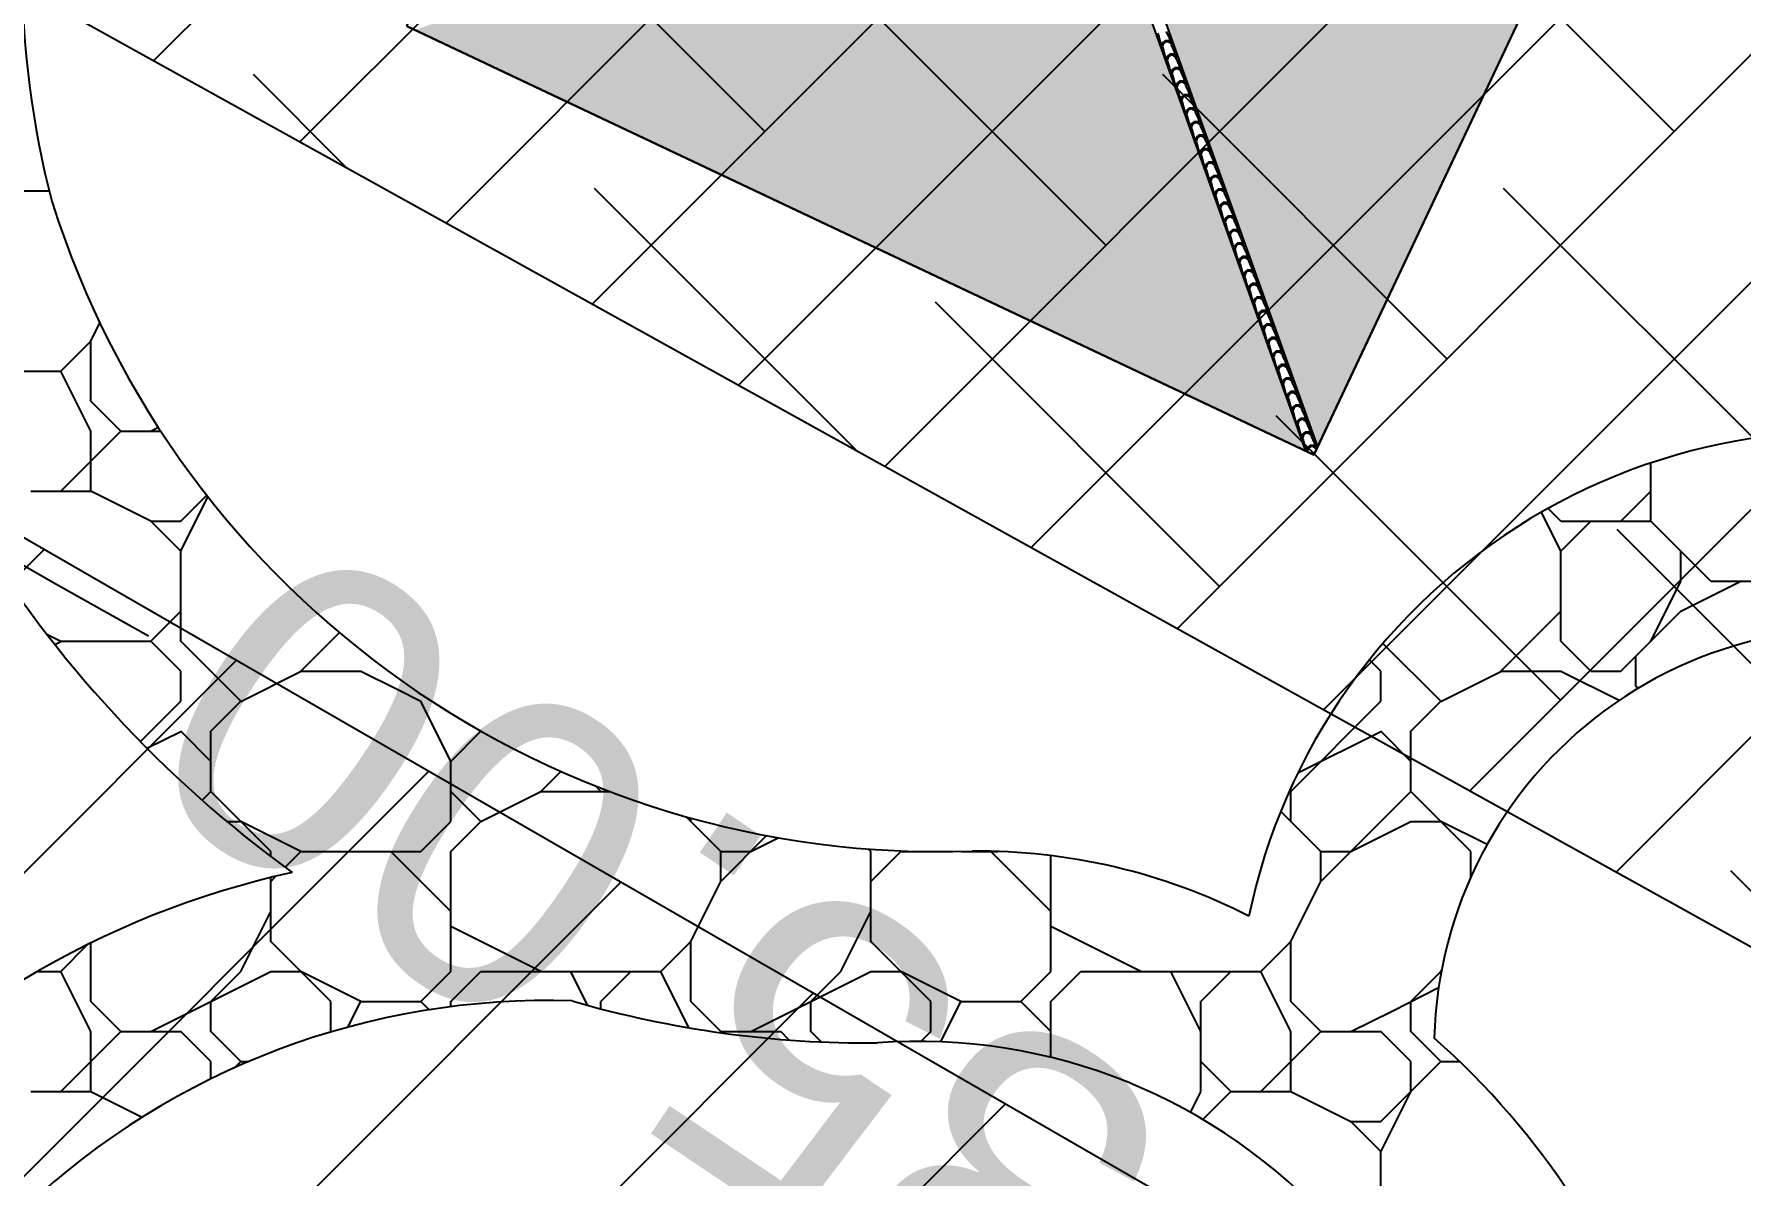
# Model space of a CAD drawing. Header units: millimetres. Extents: x 648844 to 649530, y 1246379 to 1246752.
# Drawn here: x 649111.45 to 649131.36, y 1246536.48 to 1246549.79 of the extents above; entities that cross this region are included whole.
import ezdxf

# ---------------------------------------------------------------- set-up
doc = ezdxf.new("R2010")
doc.units = ezdxf.units.MM
doc.header["$LTSCALE"] = 20
doc.header["$MEASUREMENT"] = 0
doc.layers.get('0').update_dxf_attribs({"linetype": 'CONTINUOUS'})
for name, color, linetype in [('acera', 8, 'CONTINUOUS'), ('CONT-MJR2', 9, 'CONTINUOUS'), ('TECHO', 30, 'CONTINUOUS')]:
    doc.layers.add(name, color=color, linetype=linetype)
doc.styles.add('MINIMO', font='arial.ttf', dxfattribs={"height": 3.6})

# ---------------------------------------------------------------- blocks, each defined once
blk = doc.blocks.new('TEJA45')
at = {"layer": 'TECHO'}
for p, q in [((-0.31, 4.12), (-0.21, 4.238)), ((-0.222, 4.189), (-0.217, 4.232)), ((-0.203, 4.151), (-0.222, 4.189)), ((-0.21, 4.238), (-0.214, 4.242)), ((-0.21, 4.238), (-0.201, 4.229)), ((-0.208, 4.191), (-0.203, 4.227)), ((-0.194, 4.161), (-0.208, 4.191)), ((-0.201, 4.248), (-0.205, 4.251)), ((-0.203, 4.227), (-0.192, 4.238)), ((-0.192, 4.238), (-0.201, 4.248)), ((-0.192, 4.238), (-0.098, 4.35)), ((0, 4.26), (-0.116, 4.163)), ((-0.104, 4.307), (-0.098, 4.35)), ((-0.085, 4.269), (-0.104, 4.307)), ((-0.09, 4.31), (-0.085, 4.345)), ((-0.076, 4.279), (-0.09, 4.31)), ((-0.086, 4.35), (-0.083, 4.347)), ((-0.085, 4.345), (-0.08, 4.35)), ((-0.047, 4.25), (-0.085, 4.269)), ((-0.045, 4.265), (-0.076, 4.279)), ((-0.004, 4.256), (-0.047, 4.25)), ((-0.009, 4.269), (-0.045, 4.264)), ((0, 4.279), (-0.01, 4.269)), ((-0.546, 3.884), (-0.447, 4.002)), ((-0.459, 3.952), (-0.453, 3.996)), ((-0.447, 4.002), (-0.45, 4.006)), ((-0.447, 4.002), (-0.437, 3.993)), ((-0.444, 3.955), (-0.44, 3.991)), ((-0.437, 4.012), (-0.441, 4.015)), ((-0.44, 3.99), (-0.428, 4.002)), ((-0.428, 4.002), (-0.437, 4.012)), ((-0.428, 4.002), (-0.329, 4.12)), ((-0.234, 4.026), (-0.352, 3.927)), ((-0.341, 4.071), (-0.335, 4.114)), ((-0.322, 4.033), (-0.34, 4.071)), ((-0.329, 4.12), (-0.332, 4.124)), ((-0.329, 4.12), (-0.319, 4.111)), ((-0.326, 4.073), (-0.322, 4.109)), ((-0.312, 4.042), (-0.326, 4.073)), ((-0.319, 4.13), (-0.323, 4.133)), ((-0.322, 4.109), (-0.31, 4.12)), ((-0.284, 4.014), (-0.322, 4.033)), ((-0.31, 4.12), (-0.319, 4.13)), ((-0.281, 4.028), (-0.312, 4.042)), ((-0.24, 4.02), (-0.284, 4.014)), ((-0.246, 4.033), (-0.281, 4.028)), ((-0.234, 4.045), (-0.246, 4.033)), ((-0.116, 4.144), (-0.234, 4.045)), ((-0.217, 4.027), (-0.234, 4.045)), ((-0.226, 4.018), (-0.234, 4.026)), ((-0.166, 4.132), (-0.203, 4.151)), ((-0.163, 4.146), (-0.194, 4.161)), ((-0.122, 4.138), (-0.166, 4.132)), ((-0.128, 4.151), (-0.163, 4.146)), ((-0.116, 4.163), (-0.128, 4.151)), ((-0.099, 4.145), (-0.116, 4.163)), ((-0.108, 4.136), (-0.116, 4.144)), ((-0.664, 3.766), (-0.565, 3.884)), ((-0.47, 3.789), (-0.589, 3.69)), ((-0.577, 3.834), (-0.571, 3.878)), ((-0.558, 3.797), (-0.577, 3.834)), ((-0.565, 3.884), (-0.568, 3.888)), ((-0.565, 3.884), (-0.555, 3.875)), ((-0.563, 3.837), (-0.558, 3.872)), ((-0.548, 3.806), (-0.562, 3.837)), ((-0.555, 3.893), (-0.559, 3.897)), ((-0.558, 3.872), (-0.546, 3.884)), ((-0.52, 3.778), (-0.558, 3.797)), ((-0.546, 3.884), (-0.555, 3.893)), ((-0.518, 3.792), (-0.548, 3.806)), ((-0.476, 3.783), (-0.52, 3.778)), ((-0.482, 3.797), (-0.518, 3.792)), ((-0.47, 3.808), (-0.482, 3.797)), ((-0.352, 3.908), (-0.47, 3.808)), ((-0.453, 3.791), (-0.47, 3.808)), ((-0.462, 3.782), (-0.47, 3.789)), ((-0.44, 3.915), (-0.459, 3.953)), ((-0.43, 3.924), (-0.444, 3.955)), ((-0.402, 3.896), (-0.44, 3.915)), ((-0.399, 3.91), (-0.43, 3.924)), ((-0.358, 3.902), (-0.402, 3.896)), ((-0.364, 3.915), (-0.399, 3.91)), ((-0.352, 3.927), (-0.364, 3.915)), ((-0.335, 3.909), (-0.352, 3.927)), ((-0.344, 3.9), (-0.352, 3.908)), ((-0.901, 3.53), (-0.801, 3.648)), ((-0.813, 3.598), (-0.807, 3.642)), ((-0.794, 3.56), (-0.813, 3.598)), ((-0.801, 3.648), (-0.805, 3.651)), ((-0.801, 3.648), (-0.792, 3.638)), ((-0.799, 3.601), (-0.794, 3.636)), ((-0.785, 3.57), (-0.799, 3.601)), ((-0.792, 3.657), (-0.795, 3.661)), ((-0.794, 3.636), (-0.782, 3.648)), ((-0.782, 3.648), (-0.792, 3.657)), ((-0.782, 3.648), (-0.683, 3.766)), ((-0.589, 3.671), (-0.707, 3.572)), ((-0.695, 3.716), (-0.689, 3.76)), ((-0.676, 3.678), (-0.695, 3.716)), ((-0.683, 3.766), (-0.687, 3.769)), ((-0.683, 3.766), (-0.674, 3.756)), ((-0.681, 3.719), (-0.676, 3.754)), ((-0.666, 3.688), (-0.681, 3.719)), ((-0.674, 3.775), (-0.677, 3.779)), ((-0.676, 3.754), (-0.664, 3.766)), ((-0.638, 3.66), (-0.676, 3.678)), ((-0.664, 3.766), (-0.674, 3.775)), ((-0.636, 3.674), (-0.666, 3.688)), ((-0.595, 3.665), (-0.638, 3.659)), ((-0.6, 3.678), (-0.636, 3.674)), ((-0.589, 3.69), (-0.6, 3.678)), ((-0.571, 3.673), (-0.589, 3.69)), ((-0.581, 3.663), (-0.589, 3.671)), ((-1.137, 3.293), (-1.038, 3.411)), ((-1.05, 3.362), (-1.044, 3.405)), ((-1.038, 3.411), (-1.041, 3.415)), ((-1.038, 3.411), (-1.028, 3.402)), ((-1.035, 3.364), (-1.03, 3.4)), ((-1.028, 3.421), (-1.032, 3.424)), ((-1.03, 3.4), (-1.019, 3.411)), ((-1.019, 3.411), (-1.028, 3.421)), ((-1.019, 3.411), (-0.919, 3.53)), ((-0.825, 3.435), (-0.943, 3.336)), ((-0.931, 3.48), (-0.925, 3.523)), ((-0.912, 3.442), (-0.931, 3.48)), ((-0.919, 3.53), (-0.923, 3.533)), ((-0.919, 3.53), (-0.91, 3.52)), ((-0.917, 3.482), (-0.912, 3.518)), ((-0.903, 3.452), (-0.917, 3.482)), ((-0.91, 3.539), (-0.914, 3.543)), ((-0.912, 3.518), (-0.9, 3.53)), ((-0.875, 3.423), (-0.912, 3.442)), ((-0.9, 3.53), (-0.91, 3.539)), ((-0.872, 3.438), (-0.903, 3.452)), ((-0.831, 3.429), (-0.875, 3.423)), ((-0.837, 3.442), (-0.872, 3.437)), ((-0.825, 3.454), (-0.837, 3.442)), ((-0.707, 3.553), (-0.825, 3.454)), ((-0.807, 3.436), (-0.825, 3.454)), ((-0.817, 3.427), (-0.825, 3.435)), ((-0.756, 3.541), (-0.794, 3.56)), ((-0.754, 3.556), (-0.785, 3.57)), ((-0.713, 3.547), (-0.756, 3.541)), ((-0.718, 3.56), (-0.754, 3.556)), ((-0.707, 3.572), (-0.719, 3.56)), ((-0.689, 3.555), (-0.707, 3.572)), ((-0.699, 3.545), (-0.707, 3.553)), ((-1.264, 3.185), (-1.268, 3.188)), ((-1.255, 3.175), (-1.156, 3.293)), ((-1.061, 3.199), (-1.179, 3.099)), ((-1.168, 3.243), (-1.162, 3.287)), ((-1.149, 3.206), (-1.168, 3.244)), ((-1.156, 3.293), (-1.159, 3.297)), ((-1.156, 3.293), (-1.146, 3.284)), ((-1.153, 3.246), (-1.149, 3.282)), ((-1.139, 3.215), (-1.153, 3.246)), ((-1.146, 3.303), (-1.15, 3.306)), ((-1.149, 3.281), (-1.137, 3.293)), ((-1.111, 3.187), (-1.149, 3.206)), ((-1.137, 3.293), (-1.146, 3.303)), ((-1.108, 3.201), (-1.139, 3.215)), ((-1.067, 3.193), (-1.111, 3.187)), ((-1.073, 3.206), (-1.108, 3.201)), ((-1.061, 3.218), (-1.073, 3.206)), ((-0.943, 3.317), (-1.061, 3.218)), ((-1.044, 3.2), (-1.061, 3.218)), ((-1.053, 3.191), (-1.061, 3.199)), ((-1.03, 3.324), (-1.049, 3.362)), ((-1.021, 3.334), (-1.035, 3.364)), ((-0.993, 3.305), (-1.03, 3.324)), ((-0.99, 3.319), (-1.021, 3.334)), ((-0.949, 3.311), (-0.993, 3.305)), ((-0.955, 3.324), (-0.99, 3.319)), ((-0.943, 3.336), (-0.955, 3.324)), ((-0.926, 3.318), (-0.943, 3.336)), ((-0.935, 3.309), (-0.943, 3.317)), ((-1.491, 2.939), (-1.392, 3.057)), ((-1.404, 3.007), (-1.398, 3.051)), ((-1.385, 2.969), (-1.404, 3.007)), ((-1.392, 3.057), (-1.396, 3.06)), ((-1.392, 3.057), (-1.383, 3.047)), ((-1.39, 3.01), (-1.385, 3.045)), ((-1.375, 2.979), (-1.39, 3.01)), ((-1.383, 3.066), (-1.386, 3.07)), ((-1.385, 3.045), (-1.373, 3.057)), ((-1.373, 3.057), (-1.383, 3.066)), ((-1.373, 3.057), (-1.274, 3.175)), ((-1.179, 3.081), (-1.297, 2.981)), ((-1.286, 3.125), (-1.28, 3.169)), ((-1.267, 3.088), (-1.286, 3.125)), ((-1.274, 3.175), (-1.277, 3.179)), ((-1.274, 3.175), (-1.264, 3.166)), ((-1.271, 3.128), (-1.267, 3.163)), ((-1.257, 3.097), (-1.271, 3.128)), ((-1.267, 3.163), (-1.255, 3.175)), ((-1.229, 3.069), (-1.267, 3.088)), ((-1.255, 3.175), (-1.264, 3.185)), ((-1.226, 3.083), (-1.257, 3.097)), ((-1.185, 3.075), (-1.229, 3.069)), ((-1.191, 3.088), (-1.226, 3.083)), ((-1.179, 3.099), (-1.191, 3.088)), ((-1.162, 3.082), (-1.179, 3.099)), ((-1.171, 3.073), (-1.179, 3.081)), ((-1.728, 2.702), (-1.628, 2.821)), ((-1.64, 2.771), (-1.634, 2.815)), ((-1.628, 2.821), (-1.632, 2.824)), ((-1.628, 2.821), (-1.619, 2.811)), ((-1.626, 2.773), (-1.621, 2.809)), ((-1.619, 2.83), (-1.622, 2.834)), ((-1.621, 2.809), (-1.609, 2.821)), ((-1.609, 2.821), (-1.619, 2.83)), ((-1.609, 2.821), (-1.51, 2.939)), ((-1.416, 2.844), (-1.534, 2.745)), ((-1.522, 2.889), (-1.516, 2.933)), ((-1.503, 2.851), (-1.522, 2.889)), ((-1.51, 2.939), (-1.514, 2.942)), ((-1.51, 2.939), (-1.501, 2.929)), ((-1.508, 2.892), (-1.503, 2.927)), ((-1.493, 2.861), (-1.508, 2.892)), ((-1.501, 2.948), (-1.504, 2.952)), ((-1.503, 2.927), (-1.491, 2.939)), ((-1.465, 2.832), (-1.503, 2.851)), ((-1.491, 2.939), (-1.501, 2.948)), ((-1.463, 2.847), (-1.494, 2.861)), ((-1.422, 2.838), (-1.465, 2.832)), ((-1.427, 2.851), (-1.463, 2.847)), ((-1.416, 2.863), (-1.427, 2.851)), ((-1.297, 2.962), (-1.416, 2.863)), ((-1.398, 2.846), (-1.416, 2.863)), ((-1.408, 2.836), (-1.416, 2.844)), ((-1.347, 2.951), (-1.385, 2.969)), ((-1.345, 2.965), (-1.375, 2.979)), ((-1.303, 2.956), (-1.347, 2.95)), ((-1.309, 2.969), (-1.345, 2.965)), ((-1.298, 2.981), (-1.309, 2.969)), ((-1.28, 2.964), (-1.298, 2.981)), ((-1.29, 2.954), (-1.298, 2.962)), ((-1.855, 2.594), (-1.859, 2.597)), ((-1.846, 2.584), (-1.855, 2.594)), ((-1.846, 2.584), (-1.747, 2.702)), ((-1.652, 2.608), (-1.77, 2.509)), ((-1.758, 2.653), (-1.753, 2.696)), ((-1.739, 2.615), (-1.758, 2.653)), ((-1.747, 2.702), (-1.75, 2.706)), ((-1.747, 2.702), (-1.737, 2.693)), ((-1.744, 2.655), (-1.739, 2.691)), ((-1.73, 2.625), (-1.744, 2.655)), ((-1.737, 2.712), (-1.741, 2.715)), ((-1.739, 2.691), (-1.728, 2.702)), ((-1.702, 2.596), (-1.739, 2.615)), ((-1.728, 2.702), (-1.737, 2.712)), ((-1.699, 2.61), (-1.73, 2.625)), ((-1.658, 2.602), (-1.702, 2.596)), ((-1.664, 2.615), (-1.699, 2.61)), ((-1.652, 2.627), (-1.664, 2.615)), ((-1.534, 2.726), (-1.652, 2.627)), ((-1.635, 2.609), (-1.652, 2.627)), ((-1.644, 2.6), (-1.652, 2.608)), ((-1.621, 2.733), (-1.64, 2.771)), ((-1.612, 2.743), (-1.626, 2.773)), ((-1.583, 2.714), (-1.621, 2.733)), ((-1.581, 2.729), (-1.612, 2.743)), ((-1.54, 2.72), (-1.584, 2.714)), ((-1.546, 2.733), (-1.581, 2.728)), ((-1.534, 2.745), (-1.546, 2.733)), ((-1.516, 2.728), (-1.534, 2.745)), ((-1.526, 2.718), (-1.534, 2.726)), ((-2.082, 2.348), (-1.983, 2.466)), ((-1.995, 2.416), (-1.989, 2.46)), ((-1.976, 2.379), (-1.995, 2.416)), ((-1.983, 2.466), (-1.986, 2.47)), ((-1.983, 2.466), (-1.973, 2.457)), ((-1.98, 2.419), (-1.976, 2.454)), ((-1.966, 2.388), (-1.98, 2.419)), ((-1.973, 2.476), (-1.977, 2.479)), ((-1.976, 2.454), (-1.964, 2.466)), ((-1.964, 2.466), (-1.973, 2.476)), ((-1.964, 2.466), (-1.865, 2.584)), ((-1.888, 2.39), (-1.9, 2.379)), ((-1.77, 2.49), (-1.888, 2.39)), ((-1.871, 2.373), (-1.888, 2.39)), ((-1.877, 2.535), (-1.871, 2.578)), ((-1.858, 2.497), (-1.876, 2.535)), ((-1.865, 2.584), (-1.868, 2.588)), ((-1.865, 2.584), (-1.855, 2.575)), ((-1.862, 2.537), (-1.858, 2.573)), ((-1.848, 2.506), (-1.862, 2.537)), ((-1.858, 2.572), (-1.846, 2.584)), ((-1.82, 2.478), (-1.858, 2.497)), ((-1.817, 2.492), (-1.848, 2.506)), ((-1.776, 2.484), (-1.82, 2.478)), ((-1.782, 2.497), (-1.817, 2.492)), ((-1.77, 2.509), (-1.782, 2.497)), ((-1.753, 2.491), (-1.77, 2.509)), ((-1.762, 2.482), (-1.77, 2.49)), ((-2.318, 2.112), (-2.219, 2.23)), ((-2.231, 2.18), (-2.225, 2.224)), ((-2.219, 2.23), (-2.223, 2.233)), ((-2.219, 2.23), (-2.21, 2.22)), ((-2.217, 2.183), (-2.212, 2.218)), ((-2.21, 2.239), (-2.213, 2.243)), ((-2.212, 2.218), (-2.2, 2.23)), ((-2.2, 2.23), (-2.21, 2.239)), ((-2.2, 2.23), (-2.101, 2.348)), ((-2.006, 2.253), (-2.125, 2.154)), ((-2.113, 2.298), (-2.107, 2.342)), ((-2.094, 2.26), (-2.113, 2.298)), ((-2.101, 2.348), (-2.105, 2.352)), ((-2.101, 2.348), (-2.092, 2.339)), ((-2.099, 2.301), (-2.094, 2.336)), ((-2.084, 2.27), (-2.098, 2.301)), ((-2.092, 2.357), (-2.095, 2.361)), ((-2.094, 2.336), (-2.082, 2.348)), ((-2.056, 2.242), (-2.094, 2.261)), ((-2.082, 2.348), (-2.092, 2.357)), ((-2.054, 2.256), (-2.084, 2.27)), ((-2.012, 2.247), (-2.056, 2.241)), ((-2.018, 2.261), (-2.054, 2.256)), ((-2.006, 2.272), (-2.018, 2.261)), ((-1.888, 2.372), (-2.006, 2.272)), ((-1.989, 2.255), (-2.006, 2.272)), ((-1.998, 2.245), (-2.006, 2.253)), ((-1.938, 2.36), (-1.976, 2.379)), ((-1.935, 2.374), (-1.966, 2.388)), ((-1.894, 2.366), (-1.938, 2.36)), ((-1.9, 2.379), (-1.935, 2.374)), ((-1.88, 2.364), (-1.888, 2.372)), ((-2.555, 1.875), (-2.455, 1.993)), ((-2.455, 1.993), (-2.459, 1.997)), ((-2.455, 1.993), (-2.446, 1.984)), ((-2.446, 2.003), (-2.45, 2.007)), ((-2.448, 1.982), (-2.437, 1.993)), ((-2.437, 1.993), (-2.446, 2.003)), ((-2.437, 1.993), (-2.337, 2.112)), ((-2.243, 2.017), (-2.361, 1.918)), ((-2.349, 2.062), (-2.343, 2.106)), ((-2.33, 2.024), (-2.349, 2.062)), ((-2.337, 2.112), (-2.341, 2.115)), ((-2.337, 2.112), (-2.328, 2.102)), ((-2.335, 2.065), (-2.33, 2.1)), ((-2.321, 2.034), (-2.335, 2.065)), ((-2.328, 2.121), (-2.331, 2.125)), ((-2.33, 2.1), (-2.318, 2.112)), ((-2.292, 2.005), (-2.33, 2.024)), ((-2.318, 2.112), (-2.328, 2.121)), ((-2.29, 2.02), (-2.321, 2.034)), ((-2.249, 2.011), (-2.292, 2.005)), ((-2.254, 2.024), (-2.29, 2.019)), ((-2.243, 2.036), (-2.255, 2.024)), ((-2.125, 2.135), (-2.243, 2.036)), ((-2.225, 2.019), (-2.243, 2.036)), ((-2.235, 2.009), (-2.243, 2.017)), ((-2.212, 2.142), (-2.231, 2.18)), ((-2.202, 2.152), (-2.217, 2.183)), ((-2.174, 2.123), (-2.212, 2.142)), ((-2.172, 2.138), (-2.202, 2.152)), ((-2.131, 2.129), (-2.174, 2.123)), ((-2.136, 2.142), (-2.172, 2.138)), ((-2.125, 2.154), (-2.136, 2.142)), ((-2.107, 2.137), (-2.125, 2.154)), ((-2.117, 2.127), (-2.125, 2.135)), ((-2.673, 1.757), (-2.574, 1.875)), ((-2.586, 1.826), (-2.58, 1.869)), ((-2.567, 1.788), (-2.585, 1.826)), ((-2.574, 1.875), (-2.577, 1.879)), ((-2.574, 1.875), (-2.564, 1.866)), ((-2.571, 1.828), (-2.567, 1.864)), ((-2.557, 1.798), (-2.571, 1.828)), ((-2.564, 1.885), (-2.568, 1.888)), ((-2.567, 1.864), (-2.555, 1.875)), ((-2.555, 1.875), (-2.564, 1.885)), ((-2.526, 1.783), (-2.557, 1.797)), ((-2.479, 1.8), (-2.491, 1.788)), ((-2.361, 1.899), (-2.479, 1.8)), ((-2.462, 1.782), (-2.479, 1.8)), ((-2.467, 1.944), (-2.462, 1.987)), ((-2.448, 1.906), (-2.467, 1.944)), ((-2.453, 1.946), (-2.448, 1.982)), ((-2.439, 1.916), (-2.453, 1.946)), ((-2.411, 1.887), (-2.448, 1.906)), ((-2.408, 1.901), (-2.439, 1.916)), ((-2.367, 1.893), (-2.411, 1.887)), ((-2.373, 1.906), (-2.408, 1.901)), ((-2.361, 1.918), (-2.373, 1.906)), ((-2.343, 1.9), (-2.361, 1.918)), ((-2.353, 1.891), (-2.361, 1.899)), ((-2.909, 1.521), (-2.81, 1.639)), ((-2.822, 1.589), (-2.816, 1.633)), ((-2.81, 1.639), (-2.813, 1.643)), ((-2.81, 1.639), (-2.8, 1.63)), ((-2.808, 1.592), (-2.803, 1.627)), ((-2.8, 1.648), (-2.804, 1.652)), ((-2.803, 1.627), (-2.791, 1.639)), ((-2.791, 1.639), (-2.8, 1.648)), ((-2.791, 1.639), (-2.692, 1.757)), ((-2.597, 1.663), (-2.715, 1.563)), ((-2.704, 1.707), (-2.698, 1.751)), ((-2.685, 1.67), (-2.704, 1.708)), ((-2.692, 1.757), (-2.695, 1.761)), ((-2.692, 1.757), (-2.682, 1.748)), ((-2.689, 1.71), (-2.685, 1.746)), ((-2.675, 1.679), (-2.689, 1.71)), ((-2.682, 1.767), (-2.686, 1.77)), ((-2.685, 1.745), (-2.673, 1.757)), ((-2.647, 1.651), (-2.685, 1.67)), ((-2.673, 1.757), (-2.682, 1.767)), ((-2.644, 1.665), (-2.675, 1.679)), ((-2.603, 1.657), (-2.647, 1.651)), ((-2.609, 1.67), (-2.644, 1.665)), ((-2.597, 1.682), (-2.609, 1.67)), ((-2.479, 1.781), (-2.597, 1.682)), ((-2.58, 1.664), (-2.597, 1.682)), ((-2.589, 1.655), (-2.597, 1.663)), ((-2.529, 1.769), (-2.567, 1.788)), ((-2.485, 1.775), (-2.529, 1.769)), ((-2.491, 1.788), (-2.526, 1.783)), ((-2.471, 1.773), (-2.479, 1.781)), ((-3.146, 1.285), (-3.046, 1.403)), ((-3.058, 1.353), (-3.052, 1.397)), ((-3.046, 1.403), (-3.05, 1.406)), ((-3.046, 1.403), (-3.037, 1.393)), ((-3.037, 1.412), (-3.04, 1.416)), ((-3.039, 1.391), (-3.027, 1.403)), ((-3.027, 1.403), (-3.037, 1.412)), ((-3.027, 1.403), (-2.928, 1.521)), ((-2.834, 1.426), (-2.952, 1.327)), ((-2.94, 1.471), (-2.934, 1.515)), ((-2.921, 1.433), (-2.94, 1.471)), ((-2.928, 1.521), (-2.932, 1.524)), ((-2.928, 1.521), (-2.919, 1.511)), ((-2.926, 1.474), (-2.921, 1.509)), ((-2.911, 1.443), (-2.926, 1.474)), ((-2.919, 1.53), (-2.922, 1.534)), ((-2.921, 1.509), (-2.909, 1.521)), ((-2.883, 1.415), (-2.921, 1.433)), ((-2.909, 1.521), (-2.919, 1.53)), ((-2.881, 1.429), (-2.911, 1.443)), ((-2.84, 1.42), (-2.883, 1.414)), ((-2.845, 1.433), (-2.881, 1.429)), ((-2.834, 1.445), (-2.845, 1.433)), ((-2.715, 1.544), (-2.834, 1.445)), ((-2.816, 1.428), (-2.834, 1.445)), ((-2.826, 1.418), (-2.834, 1.426)), ((-2.803, 1.552), (-2.822, 1.589)), ((-2.793, 1.561), (-2.807, 1.592)), ((-2.765, 1.533), (-2.803, 1.552)), ((-2.763, 1.547), (-2.793, 1.561)), ((-2.721, 1.538), (-2.765, 1.533)), ((-2.727, 1.552), (-2.763, 1.547)), ((-2.715, 1.563), (-2.727, 1.552)), ((-2.698, 1.546), (-2.715, 1.563)), ((-2.707, 1.537), (-2.715, 1.544)), ((-3.264, 1.166), (-3.164, 1.285)), ((-3.176, 1.235), (-3.17, 1.278)), ((-3.157, 1.197), (-3.176, 1.235)), ((-3.164, 1.285), (-3.168, 1.288)), ((-3.164, 1.285), (-3.155, 1.275)), ((-3.162, 1.237), (-3.157, 1.273)), ((-3.148, 1.207), (-3.162, 1.237)), ((-3.155, 1.294), (-3.159, 1.298)), ((-3.157, 1.273), (-3.145, 1.285)), ((-3.12, 1.178), (-3.157, 1.197)), ((-3.145, 1.285), (-3.155, 1.294)), ((-3.117, 1.193), (-3.148, 1.207)), ((-3.082, 1.197), (-3.117, 1.192)), ((-3.07, 1.209), (-3.082, 1.197)), ((-2.952, 1.308), (-3.07, 1.209)), ((-3.052, 1.191), (-3.07, 1.209)), ((-3.039, 1.315), (-3.058, 1.353)), ((-3.044, 1.356), (-3.039, 1.391)), ((-3.03, 1.325), (-3.044, 1.356)), ((-3.001, 1.296), (-3.039, 1.315)), ((-2.999, 1.311), (-3.03, 1.325)), ((-2.958, 1.302), (-3.001, 1.296)), ((-2.963, 1.315), (-2.999, 1.311)), ((-2.952, 1.327), (-2.964, 1.315)), ((-2.934, 1.31), (-2.952, 1.327)), ((-2.944, 1.3), (-2.952, 1.308)), ((-3.5, 0.93), (-3.401, 1.048)), ((-3.413, 0.998), (-3.407, 1.042)), ((-3.394, 0.961), (-3.413, 0.999)), ((-3.401, 1.048), (-3.404, 1.052)), ((-3.401, 1.048), (-3.391, 1.039)), ((-3.398, 1.001), (-3.394, 1.037)), ((-3.384, 0.97), (-3.398, 1.001)), ((-3.391, 1.058), (-3.395, 1.061)), ((-3.394, 1.036), (-3.382, 1.048)), ((-3.382, 1.048), (-3.391, 1.058)), ((-3.382, 1.048), (-3.283, 1.166)), ((-3.188, 1.072), (-3.306, 0.973)), ((-3.295, 1.117), (-3.289, 1.16)), ((-3.275, 1.079), (-3.294, 1.117)), ((-3.283, 1.166), (-3.286, 1.17)), ((-3.283, 1.166), (-3.273, 1.157)), ((-3.28, 1.119), (-3.275, 1.155)), ((-3.266, 1.089), (-3.28, 1.119)), ((-3.273, 1.176), (-3.277, 1.179)), ((-3.275, 1.155), (-3.264, 1.166)), ((-3.238, 1.06), (-3.275, 1.079)), ((-3.264, 1.166), (-3.273, 1.176)), ((-3.235, 1.074), (-3.266, 1.089)), ((-3.194, 1.066), (-3.238, 1.06)), ((-3.2, 1.079), (-3.235, 1.074)), ((-3.188, 1.091), (-3.2, 1.079)), ((-3.07, 1.19), (-3.188, 1.091)), ((-3.171, 1.073), (-3.188, 1.091)), ((-3.18, 1.064), (-3.188, 1.072)), ((-3.076, 1.184), (-3.12, 1.178)), ((-3.062, 1.182), (-3.07, 1.19)), ((-3.736, 0.694), (-3.637, 0.812)), ((-3.649, 0.762), (-3.643, 0.806)), ((-3.637, 0.812), (-3.641, 0.815)), ((-3.637, 0.812), (-3.628, 0.802)), ((-3.635, 0.765), (-3.63, 0.8)), ((-3.628, 0.821), (-3.631, 0.825)), ((-3.63, 0.8), (-3.618, 0.812)), ((-3.618, 0.812), (-3.628, 0.821)), ((-3.618, 0.812), (-3.519, 0.93)), ((-3.424, 0.836), (-3.542, 0.736)), ((-3.531, 0.88), (-3.525, 0.924)), ((-3.512, 0.843), (-3.531, 0.88)), ((-3.519, 0.93), (-3.522, 0.934)), ((-3.519, 0.93), (-3.509, 0.921)), ((-3.516, 0.883), (-3.512, 0.918)), ((-3.502, 0.852), (-3.516, 0.883)), ((-3.509, 0.94), (-3.513, 0.943)), ((-3.512, 0.918), (-3.5, 0.93)), ((-3.474, 0.824), (-3.512, 0.843)), ((-3.5, 0.93), (-3.509, 0.94)), ((-3.471, 0.838), (-3.502, 0.852)), ((-3.43, 0.829), (-3.474, 0.824)), ((-3.436, 0.843), (-3.471, 0.838)), ((-3.424, 0.854), (-3.436, 0.843)), ((-3.306, 0.954), (-3.424, 0.854)), ((-3.407, 0.837), (-3.424, 0.854)), ((-3.416, 0.828), (-3.424, 0.836)), ((-3.356, 0.942), (-3.394, 0.961)), ((-3.353, 0.956), (-3.384, 0.97)), ((-3.312, 0.948), (-3.356, 0.942)), ((-3.318, 0.961), (-3.353, 0.956)), ((-3.306, 0.973), (-3.318, 0.961)), ((-3.289, 0.955), (-3.306, 0.973)), ((-3.298, 0.946), (-3.306, 0.954)), ((-3.746, 0.703), (-3.749, 0.707)), ((-3.748, 0.682), (-3.736, 0.694)), ((-3.736, 0.694), (-3.746, 0.703)), ((-3.542, 0.717), (-3.661, 0.618)), ((-3.63, 0.724), (-3.649, 0.762)), ((-3.62, 0.734), (-3.634, 0.765)), ((-3.592, 0.706), (-3.63, 0.724)), ((-3.59, 0.72), (-3.62, 0.734)), ((-3.549, 0.711), (-3.592, 0.705)), ((-3.554, 0.724), (-3.59, 0.72)), ((-3.542, 0.736), (-3.554, 0.724)), ((-3.525, 0.719), (-3.542, 0.736)), ((-3.535, 0.709), (-3.542, 0.717))]:
    blk.add_line(p, q, dxfattribs=at)

msp = doc.modelspace()

# ---------------------------------------------------------------- hatches: boundary and pattern name
h = msp.add_hatch()
h.set_pattern_fill('ANSI38', color=3, scale=15, style=0)
h.set_pattern_definition([(45, (-526.4316, -3378.3679), (-1.3258252147, 1.3258252147), []), (135, (-526.4316, -3378.3679), (-3.9774756442, 1.3258252147), [4.6875, -2.8125])])
h.paths.add_polyline_path([(649074.645, 1246583.564), (649094.243, 1246613.456), (649153.413, 1246584.501), (649133.486, 1246559.317), (649131.764, 1246538.992), (649068.283, 1246574.182)])
h.paths.add_polyline_path([(649079.063, 1246573.737), (649108.559, 1246573.737), (649108.559, 1246579.229), (649079.063, 1246579.229)], flags=24)
h = msp.add_hatch()
h.set_pattern_fill('ANSI31', color=2, scale=20, style=0)
h.set_pattern_definition([(45, (-526.4316, -3378.368), (-1.767766953, 1.767766953), [])])
edge = h.paths.add_edge_path()
edge.add_line((649057.852, 1246574.732), (649143.484, 1246525.396))
edge.add_line((649021.465, 1246521.521), (649057.852, 1246574.732))
edge.add_line((649021.465, 1246521.521), (649126.013, 1246470.828))
edge.add_line((649143.484, 1246525.396), (649148.028, 1246486.904))
h.paths.add_polyline_path([(649085.833, 1246502.103), (649115.307, 1246502.103), (649115.307, 1246507.529), (649085.833, 1246507.529)], flags=24)
at = {"layer": 'TECHO'}
h = msp.add_hatch(dxfattribs=at)
h.set_pattern_fill('SPANTILE', color=254, scale=0.205, angle=393.8926, style=0, pattern_type=2)
h.set_pattern_definition([(339.678726, (649181.121682, 1246544.709933), (-2.311787257, 0.865600952), [0.18931176, -4.5434808]), (244.70903, (649181.29921, 1246544.64419), (0.09777156, -0.2729299), [0.0164, -0.1886]), (64.70903, (649181.22646, 1246544.45183), (-0.09777156, 0.2729299), [0.0574, -0.1476]), (154.70903, (649181.25098, 1246544.50373), (-0.2729299, -0.09777156), [0.0205, -0.1845]), (334.70903, (649181.2885, 1246544.63111), (0.2729299, 0.09777156), [0.0205, -0.1845]), (64.70903, (649181.30703, 1246544.62235), (-0.09777156, 0.2729299), [0.0164, -0.1886]), (64.70903, (649181.21163, 1246544.45884), (-0.09777156, 0.2729299), [0.041, -0.164]), (149.739326, (649181.2291475, 1246544.4959075), (-2.1366304513, 1.2362991728), [0.18931176, -4.5434808]), (117.405126, (649181.21988, 1246544.5002864), (2.0124363595, -3.8984034976), [0.05412164, -5.35803375]), (83.14393, (649181.19497, 1246544.548334), (-0.01019206, 0.45828055), [0.0518613, -0.5964055]), (46.27413, (649181.20116, 1246544.599825), (-0.36050879, -0.2831225), [0.0518613, -0.5964055]), (12.012926, (649181.237007, 1246544.6373025), (4.289492157, 0.9207100335), [0.05412164, -5.35803375]), (84.933926, (649181.212322, 1246544.551471), (-0.2219661351, -2.3891748174), [0.0415094, -4.10942426]), (44.484126, (649181.215988, 1246544.592818), (1.704774998, 1.6885400438), [0.0415094, -4.10942426]), (12.114426, (649181.245603, 1246544.621904), (3.2853504978, 0.7149805862), [0.04387184, -4.3433196]), (117.303626, (649181.232447, 1246544.512487), (1.5337654707, -2.9920375354), [0.04387184, -4.3433196])])
h.paths.add_polyline_path([(649126.418, 1246544.984), (649124.394, 1246550.634), (649130.044, 1246552.658)])
h = msp.add_hatch(dxfattribs=at)
h.set_pattern_fill('SPANTILE', color=254, scale=0.205, angle=123.8926, style=0, pattern_type=2)
h.set_pattern_definition([(239.739326, (649165.174347, 1246510.920936), (1.2362991728, 2.1366304513), [0.18931176, -4.5434808]), (334.70903, (649165.07895, 1246510.75742), (0.09777156, -0.2729299), [0.0164, -0.1886]), (154.70903, (649165.2573, 1246510.65501), (-0.09777156, 0.2729299), [0.0574, -0.1476]), (64.70903, (649165.2054, 1246510.67953), (0.2729299, 0.09777156), [0.0205, -0.1845]), (244.70903, (649165.09553, 1246510.75412), (-0.2729299, -0.09777156), [0.0205, -0.1845]), (154.70903, (649165.08677, 1246510.73559), (-0.09777156, 0.2729299), [0.0164, -0.1886]), (154.70903, (649165.2643, 1246510.66984), (-0.09777156, 0.2729299), [0.041, -0.164]), (69.678726, (649165.227226, 1246510.687357), (0.865600952, 2.311787257), [0.18931176, -4.5434808]), (102.012926, (649165.231605, 1246510.696624), (0.9207100335, -4.289492157), [0.05412164, -5.35803375]), (136.27413, (649165.22034, 1246510.74956), (-0.2831225, 0.36050879), [0.0518613, -0.5964055]), (173.14393, (649165.18286, 1246510.78541), (0.45828055, 0.01019206), [0.0518613, -0.5964055]), (207.405126, (649165.1313725, 1246510.7915985), (-3.8984034976, -2.0124363595), [0.05412164, -5.35803375]), (134.484126, (649165.204943, 1246510.740965), (1.6885400438, -1.704774998), [0.0415094, -4.10942426]), (174.933926, (649165.175857, 1246510.77058), (-2.3891748174, 0.2219661351), [0.0415094, -4.10942426]), (207.303626, (649165.13451, 1246510.774245), (-2.9920375354, -1.5337654707), [0.04387184, -4.3433196]), (102.114426, (649165.21415, 1246510.69807), (0.7149805862, -3.2853504978), [0.04387184, -4.3433196])])
h.paths.add_polyline_path([(649124.238, 1246550.625), (649126.277, 1246544.934), (649115.89, 1246549.841), (649121.581, 1246551.88)])

# ---------------------------------------------------------------- linework, layer by layer
at = {"color": 7}
msp.add_line((649057.852, 1246574.732), (649143.484, 1246525.396), dxfattribs=at)
msp.add_lwpolyline([(649074.645, 1246583.564), (649094.243, 1246613.456), (649153.413, 1246584.501), (649133.486, 1246559.317), (649131.764, 1246538.992), (649068.283, 1246574.182), (649074.645, 1246583.564)], dxfattribs=at)
at = {"color": 254}
msp.add_lwpolyline([(649115.794, 1246549.887), (649119.511, 1246557.753), (649130.089, 1246552.754), (649126.373, 1246544.888), (649115.794, 1246549.887)], dxfattribs=at)
at = {"layer": 'acera', "color": 254}
for p, q in [((649110.356, 1246547.966), (649111.622, 1246547.966)), ((649112.106, 1246546.215), (649112.212, 1246546.427)), ((649111.756, 1246545.866), (649112.106, 1246546.216)), ((649112.106, 1246545.516), (649112.106, 1246546.216)), ((649109.793, 1246545.866), (649111.756, 1246545.866)), ((649112.106, 1246545.166), (649111.756, 1246545.866)), ((649112.456, 1246545.166), (649112.106, 1246545.516)), ((649112.806, 1246545.165), (649112.894, 1246545.21)), ((649111.756, 1246544.466), (649112.456, 1246545.166)), ((649112.106, 1246544.466), (649112.106, 1246545.166)), ((649112.456, 1246545.166), (649112.923, 1246545.166)), ((649130.306, 1246544.116), (649130.306, 1246544.795)), ((649111.406, 1246544.466), (649112.106, 1246544.466)), ((649112.807, 1246544.115), (649112.107, 1246544.465)), ((649113.156, 1246544.116), (649113.459, 1246544.419)), ((649129.956, 1246544.116), (649130.306, 1246544.466)), ((649113.156, 1246543.765), (649113.474, 1246544.4)), ((649129.256, 1246543.766), (649129.029, 1246544.22)), ((649129.256, 1246544.116), (649129.107, 1246544.265)), ((649112.806, 1246544.116), (649113.156, 1246544.116)), ((649113.156, 1246543.766), (649112.806, 1246544.116)), ((649129.256, 1246544.116), (649130.306, 1246544.116)), ((649129.256, 1246543.766), (649129.606, 1246544.116)), ((649131.006, 1246543.416), (649130.306, 1246544.116)), ((649113.156, 1246542.716), (649113.156, 1246543.766)), ((649129.256, 1246542.716), (649129.256, 1246543.766)), ((649130.656, 1246543.416), (649130.656, 1246543.766)), ((649130.306, 1246542.715), (649130.656, 1246543.415)), ((649130.656, 1246543.065), (649131.356, 1246543.415)), ((649131.006, 1246543.416), (649131.706, 1246543.416)), ((649112.806, 1246542.716), (649113.156, 1246543.066)), ((649128.556, 1246542.366), (649129.256, 1246543.066)), ((649129.956, 1246542.366), (649130.656, 1246543.066)), ((649111.757, 1246542.715), (649111.596, 1246542.796)), ((649111.686, 1246542.68), (649111.756, 1246542.715)), ((649111.756, 1246542.716), (649112.806, 1246542.716)), ((649113.156, 1246542.366), (649112.806, 1246542.716)), ((649113.856, 1246542.016), (649113.156, 1246542.716)), ((649114.556, 1246542.366), (649115.006, 1246542.816)), ((649127.856, 1246542.016), (649127.181, 1246542.691)), ((649129.606, 1246542.366), (649129.256, 1246542.716)), ((649127.156, 1246542.366), (649127.022, 1246542.5)), ((649130.131, 1246542.191), (649130.131, 1246542.541)), ((649113.156, 1246542.016), (649113.156, 1246542.366)), ((649113.856, 1246542.015), (649114.555, 1246542.365)), ((649114.556, 1246542.366), (649115.256, 1246542.366)), ((649115.688, 1246542.15), (649115.257, 1246542.365)), ((649127.156, 1246542.016), (649127.156, 1246542.366)), ((649127.856, 1246542.015), (649128.555, 1246542.365)), ((649128.556, 1246542.366), (649129.256, 1246542.366)), ((649129.935, 1246542.026), (649129.257, 1246542.365)), ((649129.606, 1246542.366), (649129.956, 1246542.366)), ((649115.957, 1246542.015), (649115.688, 1246542.15)), ((649130.155, 1246542.167), (649130.131, 1246542.191)), ((649112.686, 1246541.546), (649113.156, 1246542.016)), ((649113.506, 1246541.666), (649113.856, 1246542.016)), ((649116.306, 1246541.316), (649115.956, 1246542.016)), ((649126.106, 1246540.966), (649127.156, 1246542.016)), ((649127.506, 1246541.666), (649127.856, 1246542.016)), ((649112.762, 1246541.469), (649113.156, 1246541.665)), ((649113.506, 1246541.316), (649113.156, 1246541.666)), ((649113.506, 1246540.966), (649113.506, 1246541.666)), ((649116.306, 1246541.316), (649116.656, 1246541.666)), ((649116.656, 1246541.666), (649116.649, 1246541.673)), ((649116.656, 1246541.666), (649116.662, 1246541.666)), ((649126.188, 1246541.182), (649127.156, 1246541.665)), ((649127.506, 1246541.316), (649127.156, 1246541.666)), ((649127.506, 1246540.966), (649127.506, 1246541.666)), ((649116.306, 1246540.616), (649116.306, 1246541.316)), ((649117.356, 1246540.966), (649117.589, 1246541.199)), ((649118.056, 1246540.966), (649117.993, 1246541.029)), ((649113.405, 1246540.864), (649113.506, 1246540.966)), ((649114.206, 1246540.266), (649113.506, 1246540.966)), ((649116.656, 1246540.616), (649116.306, 1246540.966)), ((649116.656, 1246540.615), (649117.356, 1246540.965)), ((649117.356, 1246540.966), (649118.156, 1246540.966)), ((649126.106, 1246540.616), (649126.106, 1246540.966)), ((649126.456, 1246539.916), (649127.506, 1246540.966)), ((649128.206, 1246540.266), (649127.506, 1246540.966)), ((649119.456, 1246540.266), (649119.052, 1246540.67)), ((649119.106, 1246540.616), (649119.106, 1246540.655)), ((649126.456, 1246540.266), (649125.988, 1246540.733)), ((649113.694, 1246540.616), (649113.856, 1246540.616)), ((649114.557, 1246540.265), (649113.857, 1246540.615)), ((649115.956, 1246540.266), (649116.306, 1246540.616)), ((649116.306, 1246540.266), (649116.656, 1246540.616)), ((649119.456, 1246539.916), (649119.99, 1246540.45)), ((649126.806, 1246540.265), (649127.506, 1246540.615)), ((649127.506, 1246540.616), (649127.856, 1246540.616)), ((649128.395, 1246540.346), (649127.857, 1246540.615)), ((649114.206, 1246540.207), (649114.206, 1246540.266)), ((649114.373, 1246540.082), (649114.556, 1246540.266)), ((649114.556, 1246540.266), (649114.6, 1246540.266)), ((649114.6, 1246540.266), (649115.956, 1246540.266)), ((649116.306, 1246539.566), (649115.606, 1246540.266)), ((649116.306, 1246539.173), (649116.306, 1246540.266)), ((649119.456, 1246540.266), (649119.806, 1246540.266)), ((649119.456, 1246539.916), (649119.456, 1246540.266)), ((649119.806, 1246540.265), (649120.125, 1246540.425)), ((649121.206, 1246540.266), (649121.178, 1246540.293)), ((649121.206, 1246539.216), (649121.206, 1246540.266)), ((649121.206, 1246539.916), (649121.556, 1246540.266)), ((649121.557, 1246540.265), (649121.544, 1246540.272)), ((649121.556, 1246540.266), (649121.732, 1246540.266)), ((649122.266, 1246540.266), (649122.691, 1246540.266)), ((649123.306, 1246539.566), (649122.606, 1246540.266)), ((649126.456, 1246540.266), (649126.806, 1246540.266)), ((649126.456, 1246539.916), (649126.456, 1246540.266)), ((649128.206, 1246539.969), (649128.206, 1246540.266)), ((649123.306, 1246538.866), (649123.306, 1246540.217)), ((649114.206, 1246539.916), (649114.266, 1246539.976)), ((649114.206, 1246539.216), (649114.206, 1246539.961)), ((649119.106, 1246539.215), (649119.456, 1246539.915)), ((649126.106, 1246539.215), (649126.456, 1246539.915)), ((649113.856, 1246538.865), (649114.206, 1246539.565)), ((649120.856, 1246538.865), (649121.206, 1246539.565)), ((649117.357, 1246538.865), (649116.307, 1246539.39)), ((649124.357, 1246538.865), (649123.307, 1246539.39)), ((649111.756, 1246538.866), (649112.069, 1246539.179)), ((649112.106, 1246538.516), (649112.106, 1246539.197)), ((649114.906, 1246538.516), (649114.206, 1246539.216)), ((649116.306, 1246538.866), (649116.306, 1246539.173)), ((649118.756, 1246538.866), (649119.106, 1246539.216)), ((649119.106, 1246538.516), (649119.106, 1246539.216)), ((649121.906, 1246538.516), (649121.206, 1246539.216)), ((649125.756, 1246538.866), (649126.091, 1246539.201)), ((649126.091, 1246539.201), (649126.106, 1246539.216)), ((649126.106, 1246539.191), (649126.106, 1246539.216)), ((649126.106, 1246538.516), (649126.106, 1246539.191)), ((649111.486, 1246538.866), (649111.756, 1246538.866)), ((649112.106, 1246538.166), (649111.756, 1246538.866)), ((649112.806, 1246538.165), (649114.206, 1246538.865)), ((649113.506, 1246538.516), (649113.856, 1246538.866)), ((649114.206, 1246538.866), (649114.556, 1246538.866)), ((649115.257, 1246538.515), (649114.557, 1246538.865)), ((649115.956, 1246538.516), (649116.306, 1246538.866)), ((649116.306, 1246538.516), (649116.656, 1246538.866)), ((649116.656, 1246538.866), (649116.976, 1246538.866)), ((649116.976, 1246538.866), (649118.756, 1246538.866)), ((649117.903, 1246538.472), (649117.706, 1246538.866)), ((649118.056, 1246538.516), (649118.406, 1246538.866)), ((649119.084, 1246538.21), (649118.756, 1246538.866)), ((649119.806, 1246538.165), (649121.206, 1246538.865)), ((649120.506, 1246538.516), (649120.856, 1246538.866)), ((649121.206, 1246538.866), (649121.556, 1246538.866)), ((649122.257, 1246538.515), (649121.557, 1246538.865)), ((649122.956, 1246538.516), (649123.306, 1246538.866)), ((649123.306, 1246538.516), (649123.656, 1246538.866)), ((649123.656, 1246538.866), (649125.756, 1246538.866)), ((649125.056, 1246538.166), (649124.706, 1246538.866)), ((649125.056, 1246538.516), (649125.406, 1246538.866)), ((649126.106, 1246538.166), (649125.756, 1246538.866)), ((649127.506, 1246538.516), (649127.856, 1246538.866)), ((649127.856, 1246538.865), (649127.864, 1246538.882)), ((649127.294, 1246538.409), (649127.83, 1246538.678)), ((649112.456, 1246538.166), (649112.106, 1246538.516)), ((649113.506, 1246538.166), (649113.506, 1246538.516)), ((649114.906, 1246538.166), (649114.906, 1246538.516)), ((649115.107, 1246538.217), (649115.256, 1246538.515)), ((649115.256, 1246538.516), (649115.956, 1246538.516)), ((649116.053, 1246538.419), (649115.956, 1246538.516)), ((649116.306, 1246538.455), (649116.306, 1246538.516)), ((649118.056, 1246538.431), (649118.056, 1246538.516)), ((649119.456, 1246538.166), (649119.106, 1246538.516)), ((649120.506, 1246538.166), (649120.506, 1246538.516)), ((649121.906, 1246538.166), (649121.906, 1246538.516)), ((649122.022, 1246538.046), (649122.256, 1246538.515)), ((649122.256, 1246538.516), (649122.956, 1246538.516)), ((649123.306, 1246538.166), (649122.956, 1246538.516)), ((649123.306, 1246537.865), (649123.306, 1246538.516)), ((649125.056, 1246537.466), (649125.056, 1246538.516)), ((649126.456, 1246538.166), (649126.106, 1246538.516)), ((649127.506, 1246538.27), (649127.506, 1246538.516)), ((649126.806, 1246538.165), (649127.294, 1246538.409)), ((649127.506, 1246538.166), (649127.506, 1246538.27)), ((649111.756, 1246537.466), (649112.456, 1246538.166)), ((649112.106, 1246537.466), (649112.106, 1246538.166)), ((649112.456, 1246538.166), (649113.156, 1246538.166)), ((649113.506, 1246537.816), (649113.156, 1246538.166)), ((649113.856, 1246537.816), (649113.506, 1246538.166)), ((649114.899, 1246538.158), (649114.906, 1246538.166)), ((649119.444, 1246538.154), (649119.456, 1246538.166)), ((649119.456, 1246538.166), (649120.156, 1246538.166)), ((649120.255, 1246538.067), (649120.156, 1246538.166)), ((649120.627, 1246538.045), (649120.506, 1246538.166)), ((649121.792, 1246538.052), (649121.906, 1246538.166)), ((649125.756, 1246537.466), (649126.456, 1246538.166)), ((649126.106, 1246537.466), (649126.106, 1246538.166)), ((649126.456, 1246538.166), (649127.156, 1246538.166)), ((649127.506, 1246537.816), (649127.156, 1246538.166)), ((649127.685, 1246537.987), (649127.506, 1246538.166)), ((649127.856, 1246537.816), (649127.685, 1246537.987)), ((649113.506, 1246537.613), (649113.506, 1246537.816)), ((649113.784, 1246537.744), (649113.856, 1246537.816)), ((649113.856, 1246537.816), (649113.949, 1246537.816)), ((649125.406, 1246537.466), (649125.056, 1246537.816)), ((649127.156, 1246537.116), (649127.856, 1246537.816)), ((649127.506, 1246537.792), (649127.506, 1246537.816)), ((649127.506, 1246537.466), (649127.506, 1246537.792)), ((649127.856, 1246537.816), (649128.077, 1246537.816)), ((649111.406, 1246537.466), (649112.106, 1246537.466)), ((649112.706, 1246537.166), (649112.107, 1246537.465)), ((649124.936, 1246537.224), (649125.056, 1246537.465)), ((649125.081, 1246537.14), (649125.406, 1246537.466)), ((649125.406, 1246537.466), (649126.106, 1246537.466)), ((649126.807, 1246537.115), (649126.107, 1246537.465)), ((649127.156, 1246536.765), (649127.506, 1246537.465)), ((649126.806, 1246537.116), (649126.885, 1246537.116)), ((649126.847, 1246537.075), (649126.806, 1246537.116)), ((649127.156, 1246536.766), (649126.847, 1246537.075)), ((649126.885, 1246537.116), (649127.156, 1246537.116)), ((649127.156, 1246535.716), (649127.156, 1246536.766))]:
    msp.add_line(p, q, dxfattribs=at)
for centre, radius, start, end in [((649122.428, 1246550.619), 11.128, 81.605, 194.503), ((649122.698, 1246551.38), 14.034, 188.8335, 234.0442), ((649121.999, 1246551.114), 10.851, 197.6001, 272.0686), ((649132.562, 1246538.07), 7.093, 73.7551, 168.2698), ((649132.68, 1246537.965), 4.902, 74.1753, 178.5378), ((649122.452, 1246533.276), 6.994, 63.0911, 90.5043), ((649116.691, 1246529.866), 10.397, 102.405, 175.8302), ((649117.435, 1246529.633), 8.895, 88.1354, 178.2445), ((649121.155, 1246550.319), 12.285, 253.7833, 270.6012), ((649121.757, 1246531.533), 6.519, 349.678, 94.1592), ((649121.694, 1246531.195), 9.196, 347.3718, 48.5662)]:
    msp.add_arc(centre, radius, start, end, dxfattribs=at)
at = {"layer": 'CONT-MJR2', "elevation": 35, "flags": 128}
msp.add_lwpolyline([(649112.782, 1246542.777), (649112.719, 1246542.812), (649111.693, 1246543.387), (649110.653, 1246543.98)], dxfattribs=at)
at = {"layer": 'TECHO', "color": 254}
for p, q in [((649126.373, 1246544.888), (649130.089, 1246552.754)), ((649126.373, 1246544.888), (649130.089, 1246552.754)), ((649124.238, 1246550.625), (649126.277, 1246544.934)), ((649124.394, 1246550.634), (649126.418, 1246544.984)), ((649115.794, 1246549.887), (649126.373, 1246544.888)), ((649126.373, 1246544.888), (649115.794, 1246549.887))]:
    msp.add_line(p, q, dxfattribs=at)

# ---------------------------------------------------------------- block references
at = {"color": 254, "xscale": -1, "rotation": 154.7090259853355}
msp.add_blockref('TEJA45', (649128.231, 1246548.821), dxfattribs=at)

# ---------------------------------------------------------------- texts
at = {"layer": 'CONT-MJR2', "color": 3, "insert": (649118.735, 1246539.111, 35), "char_height": 3.6, "attachment_point": 5, "rotation": 146.1599, "style": 'MINIMO'}
msp.add_mtext('{35.00}', dxfattribs=at)

doc.saveas('drawing.dxf')
